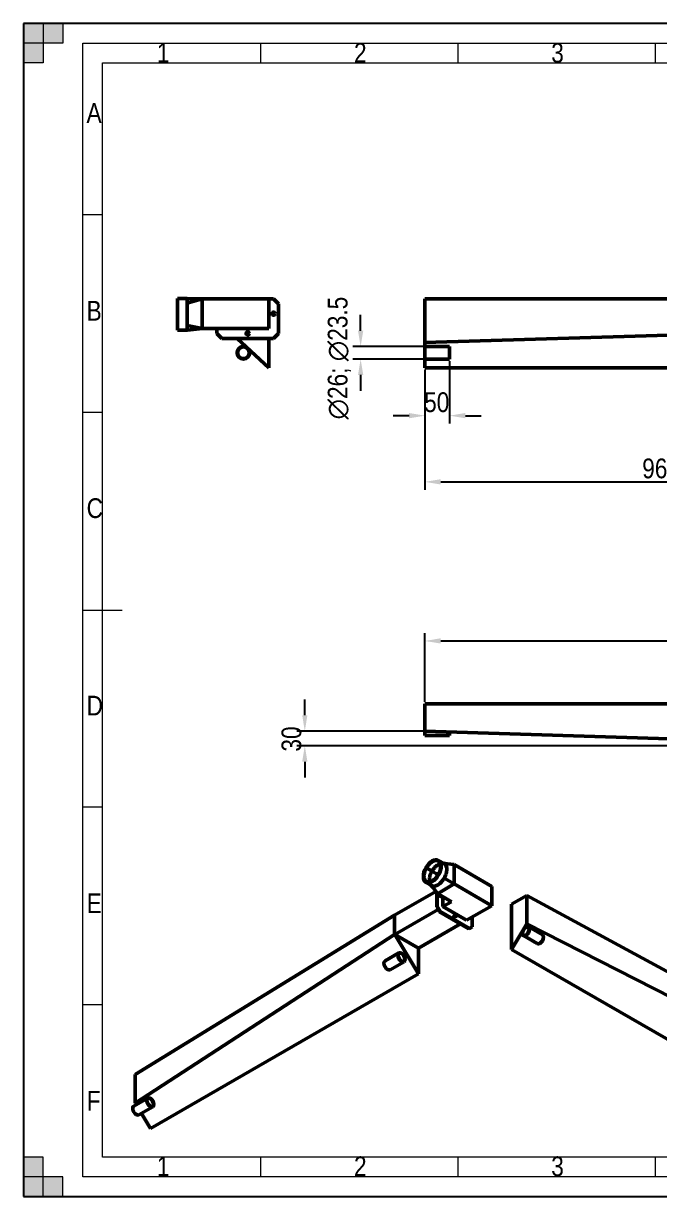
# Model space of a CAD drawing. Header units: millimetres. Extents: x 0 to 3360, y 0 to 2376.
# Drawn here: x 0 to 1289, y 0 to 2376 of the extents above; entities that cross this region are included whole.
import ezdxf

# ---------------------------------------------------------------- set-up
doc = ezdxf.new("R2010")
doc.units = ezdxf.units.MM
doc.header["$LTSCALE"] = 8
doc.layers.add('Co ban', color=7, linetype='Continuous', lineweight=50)
doc.layers.add('Dimension (ANSI)', color=7, linetype='Continuous', lineweight=25)
for name, color, linetype, lineweight, true_color in [('Khung ban ve', 5, 'Continuous', 15, 0x0000ff), ('Manh khung ten', 7, 'Continuous', 15, 0x994c4c), ('Net chu', 30, 'Continuous', 15, 0xff7f00), ('THIN', 5, 'Continuous', 15, 0x0000ff)]:
    doc.layers.add(name, color=color, linetype=linetype, lineweight=lineweight, true_color=true_color)
doc.styles.add('Linh_50', font='')
doc.styles.add('StandardAM_ANSI', font='')
doc.styles.get('Linh_50').set_extended_font_data('VNI-Helve-Condense')
doc.styles.get('StandardAM_ANSI').set_extended_font_data('VNI-Helve-Condense')
doc.dimstyles.new('Default - mm (ANSI)', dxfattribs={"dimscale": 8, "dimtxt": 5, "dimasz": 4, "dimexe": 2, "dimexo": 0.5, "dimgap": 0.8, "dimtad": 1, "dimtoh": 1, "dimdec": 0, "dimrnd": 1e-08, "dimzin": 4, "dimdsep": 46, "dimtxsty": 'StandardAM_ANSI', "dimcen": 0.09, "dimdle": 10, "dimclrd": 256, "dimclre": 256, "dimclrt": 256, "dimadec": 1, "dimazin": 1, "dimtfac": 0.61, "dimtofl": 0, "dimtmove": 0, "dimatfit": 3, "dimldrblk": 'DOT', "dimfxl": 1, "dimtolj": 1, "dimtzin": 4, "dimlwd": -1, "dimlwe": -1, "dimarcsym": 0})

# ---------------------------------------------------------------- blocks, each defined once
blk = doc.blocks.new('Borders A3_Thuong')
at = {"layer": 'THIN'}
for points in [[(0, 297), (10, 297), (10, 292), (0, 292)], [(5, 297), (5, 287), (0, 287), (0, 297)], [(0, 0), (5, 0), (5, 10), (0, 10)], [(0, 5), (0, 0), (10, 0), (10, 5)]]:
    blk.add_hatch(color=256, dxfattribs=at).paths.add_polyline_path(points)
at = {"layer": 'Khung ban ve'}
for p, q in [((20, 287), (410, 287)), ((20, 10), (20, 287)), ((15, 148.5), (25, 148.5)), ((410, 10), (20, 10))]:
    blk.add_line(p, q, dxfattribs=at)
at = {"layer": 'Manh khung ten', "lineweight": 25}
for p, q in [((420, 297), (0, 297)), ((0, 297), (0, 0)), ((0, 0), (420, 0))]:
    blk.add_line(p, q, dxfattribs=at)
at = {"layer": 'Manh khung ten'}
for p, q in [((0, 297), (420, 297)), ((0, 0), (0, 297)), ((15, 292), (415, 292)), ((15, 5), (15, 292)), ((60, 292), (60, 287)), ((110, 292), (110, 287)), ((19.97, 248.54), (14.98, 248.54)), ((19.98, 198.5), (15, 198.5)), ((19.98, 98.54), (15, 98.54)), ((20, 48.5), (15.02, 48.5)), ((60, 10), (60, 5)), ((110, 10), (110, 5)), ((160, 10), (160, 5)), ((415, 5), (15, 5)), ((420, 0), (0, 0))]:
    blk.add_line(p, q, dxfattribs=at)
at = {"layer": 'Net chu'}
blk.add_line((160, 292), (160, 287), dxfattribs=at)
at = {"layer": 'THIN'}
for p, q in [((0, 292), (0, 297)), ((0, 297), (10, 297)), ((0, 297), (5, 297)), ((0, 287), (0, 297)), ((5, 297), (5, 287)), ((10, 297), (10, 292)), ((10, 292), (0, 292)), ((5, 287), (0, 287)), ((5, 10), (0, 10)), ((0, 10), (0, 0)), ((5, 0), (5, 10)), ((0, 5), (0, 0)), ((10, 5), (0, 5)), ((10, 0), (10, 5)), ((0, 0), (10, 0)), ((0, 0), (5, 0))]:
    blk.add_line(p, q, dxfattribs=at)
at = {"layer": 'Net chu', "style": 'Linh_50'}
for s, p in [('1', (33.81, 287.08)), ('2', (83.73, 287.08)), ('3', (133.68, 287.08)), ('A', (15.98, 271.83)), ('B', (16, 221.75)), ('C', (16, 171.79)), ('D', (16, 121.79)), ('E', (16.02, 71.75)), ('F', (16.02, 21.75)), ('1', (33.81, 5.16)), ('2', (83.73, 5.16)), ('3', (133.68, 5.16))]:
    blk.add_text(s, height=5, dxfattribs=at).set_placement(p)
blk = doc.blocks.new('*D9')
at = {"layer": 'Defpoints', "color": 0, "transparency": 16777216}
for p in [(1996.3, 1125.3), (813.4, 997.8), (1996.3, 982.8)]:
    blk.add_point(p, dxfattribs=at)
at = {"layer": 'Dimension (ANSI)', "transparency": 16777216}
for p, q in [((813.4, 1001.8), (813.4, 1141.3)), ((1996.3, 986.8), (1996.3, 1141.3)), ((845.4, 1125.3), (1964.3, 1125.3))]:
    blk.add_line(p, q, dxfattribs=at)
for points in [[(845.4, 1130.7), (845.4, 1120), (813.4, 1125.3)], [(1964.3, 1130.7), (1964.3, 1120), (1996.3, 1125.3)]]:
    blk.add_solid(points, dxfattribs=at)
at = {"layer": 'Dimension (ANSI)', "color": 150, "true_color": 0x0080ff, "transparency": 16777216, "insert": (1378.7, 1172.6), "char_height": 40, "attachment_point": 1, "style": 'StandardAM_ANSI'}
blk.add_mtext('\\A1;1183', dxfattribs=at)
blk = doc.blocks.new('_Dot')
at = {"color": 0, "linetype": 'ByBlock', "lineweight": -2}
blk.add_line((-0.5, 0), (-1, 0), dxfattribs=at)
at = {"color": 0, "linetype": 'ByBlock', "const_width": 0.5}
blk.add_lwpolyline([(-0.25, 0, 1), (0.25, 0, 1)], format="xyb", close=True, dxfattribs=at)
blk = doc.blocks.new('*D16')
at = {"layer": 'Defpoints', "color": 0, "transparency": 16777216}
for p in [(813.4, 1678.2), (1773.4, 1678.2), (1773.4, 1447.5)]:
    blk.add_point(p, dxfattribs=at)
at = {"layer": 'Dimension (ANSI)', "transparency": 16777216}
for p, q in [((813.4, 1674.2), (813.4, 1431.5)), ((1773.4, 1674.2), (1773.4, 1431.5)), ((845.4, 1447.5), (1741.4, 1447.5))]:
    blk.add_line(p, q, dxfattribs=at)
for points in [[(845.4, 1452.9), (845.4, 1442.2), (813.4, 1447.5)], [(1741.4, 1452.9), (1741.4, 1442.2), (1773.4, 1447.5)]]:
    blk.add_solid(points, dxfattribs=at)
at = {"layer": 'Dimension (ANSI)', "color": 150, "true_color": 0x0080ff, "transparency": 16777216, "insert": (1253.8, 1494.8), "char_height": 40, "attachment_point": 1, "style": 'StandardAM_ANSI'}
blk.add_mtext('\\A1;960', dxfattribs=at)
blk = doc.blocks.new('*D19')
at = {"layer": 'Defpoints', "color": 0, "transparency": 16777216}
for p in [(813.4, 942.8), (570.1, 912.8), (1772.4, 912.8)]:
    blk.add_point(p, dxfattribs=at)
at = {"layer": 'Dimension (ANSI)', "transparency": 16777216}
for p, q in [((570.1, 974.8), (570.1, 1006.8)), ((809.4, 942.8), (554.1, 942.8)), ((1768.4, 912.8), (554.1, 912.8)), ((570.1, 880.8), (570.1, 848.8))]:
    blk.add_line(p, q, dxfattribs=at)
for points in [[(564.8, 974.8), (575.4, 974.8), (570.1, 942.8)], [(564.8, 880.8), (575.4, 880.8), (570.1, 912.8)]]:
    blk.add_solid(points, dxfattribs=at)
at = {"layer": 'Dimension (ANSI)', "color": 150, "true_color": 0x0080ff, "transparency": 16777216, "insert": (522.9, 901.2), "char_height": 40, "attachment_point": 1, "rotation": 90, "style": 'StandardAM_ANSI'}
blk.add_mtext('\\A1;30', dxfattribs=at)
blk = doc.blocks.new('*D23')
at = {"layer": 'Defpoints', "color": 0, "transparency": 16777216}
for p in [(863.4, 1696.1), (813.4, 1678.2), (863.4, 1581.6)]:
    blk.add_point(p, dxfattribs=at)
at = {"layer": 'Dimension (ANSI)', "transparency": 16777216}
for p, q in [((863.4, 1692.1), (863.4, 1565.6)), ((813.4, 1674.2), (813.4, 1565.6)), ((781.4, 1581.6), (749.4, 1581.6)), ((895.4, 1581.6), (927.4, 1581.6))]:
    blk.add_line(p, q, dxfattribs=at)
for points in [[(781.4, 1587), (781.4, 1576.3), (813.4, 1581.6)], [(895.4, 1587), (895.4, 1576.3), (863.4, 1581.6)]]:
    blk.add_solid(points, dxfattribs=at)
at = {"layer": 'Dimension (ANSI)', "color": 150, "true_color": 0x0080ff, "transparency": 16777216, "insert": (811.9, 1628.9), "char_height": 40, "attachment_point": 1, "style": 'StandardAM_ANSI'}
blk.add_mtext('\\A1;50', dxfattribs=at)
blk = doc.blocks.new('*D24')
at = {"layer": 'Defpoints', "color": 0, "transparency": 16777216}
for p in [(813.4, 1721.6), (683.2, 1696.1), (813.4, 1696.1)]:
    blk.add_point(p, dxfattribs=at)
at = {"layer": 'Dimension (ANSI)', "transparency": 16777216}
for p, q in [((683.2, 1753.6), (683.2, 1785.6)), ((809.4, 1721.6), (667.2, 1721.6)), ((809.4, 1696.1), (667.2, 1696.1)), ((683.2, 1664.1), (683.2, 1632.1))]:
    blk.add_line(p, q, dxfattribs=at)
for points in [[(677.9, 1753.6), (688.6, 1753.6), (683.2, 1721.6)], [(677.9, 1664.1), (688.6, 1664.1), (683.2, 1696.1)]]:
    blk.add_solid(points, dxfattribs=at)
at = {"layer": 'Dimension (ANSI)', "color": 150, "true_color": 0x0080ff, "transparency": 16777216, "insert": (616.6, 1561.2), "char_height": 40, "attachment_point": 1, "rotation": 90, "style": 'StandardAM_ANSI'}
blk.add_mtext('\\A1; \\fAIGDT|b0|i0;\\H40.0000;n\\fVNI-Helve-Condense|b0|i0;\\H40.0000;26; \\fAIGDT|b0|i0;\\H40.0000;n\\fVNI-Helve-Condense|b0|i0;\\H40.0000;23.5', dxfattribs=at)

msp = doc.modelspace()

# ---------------------------------------------------------------- linework, layer by layer
at = {"layer": 'Co ban'}
for p, q in [((312, 1818.7), (312, 1754.7)), ((332, 1818.7), (312, 1818.7)), ((332, 1818.1), (332, 1818.7)), ((332, 1818.7), (362, 1818.2)), ((362, 1818.2), (332, 1809.3)), ((332, 1809.3), (332, 1818.1)), ((332, 1797.9), (332, 1809.3)), ((497, 1818.2), (362, 1818.2)), ((362, 1806.2), (362, 1818.2)), ((362, 1770.1), (362, 1806.2)), ((497, 1758.2), (497, 1818.2)), ((507, 1818.2), (497, 1818.2)), ((507, 1818.2), (517, 1808.2)), ((517, 1748.2), (517, 1808.2)), ((813.4, 1818.2), (1772.4, 1818.2)), ((813.4, 1729.9), (813.4, 1818.2)), ((332, 1773.5), (332, 1797.9)), ((332, 1764), (332, 1773.5)), ((332, 1757.5), (332, 1764)), ((362, 1758.2), (332, 1764)), ((362, 1758.2), (362, 1770.1)), ((332, 1754.7), (312, 1754.7)), ((362, 1758.2), (332, 1754.7)), ((332, 1754.7), (332, 1757.5)), ((497, 1758.2), (362, 1758.2)), ((392, 1758.2), (392, 1748.2)), ((402, 1738.2), (392, 1748.2)), ((402, 1738.2), (507, 1738.2)), ((433.2, 1738.2), (497, 1678.2)), ((497, 1678.2), (497, 1738.2)), ((517, 1748.2), (507, 1738.2)), ((1772.4, 1758.2), (813.4, 1729.9)), ((813.4, 1729.9), (813.4, 1721.6)), ((813.4, 1696.1), (813.4, 1721.6)), ((813.4, 1721.6), (863.4, 1721.6)), ((863.4, 1696.1), (863.4, 1721.6)), ((813.4, 1696.1), (813.4, 1678.2)), ((813.4, 1696.1), (863.4, 1696.1)), ((813.4, 1678.2), (1773.4, 1678.2)), ((813.4, 997.8), (1943.4, 997.8)), ((813.4, 997.8), (813.4, 942.8)), ((813.4, 942.8), (1772.4, 912.8)), ((813.4, 933.8), (813.4, 942.8)), ((813.4, 933.8), (863.4, 933.8)), ((863.4, 933.8), (863.4, 941.2)), ((827.8, 659.1), (816.5, 665.6)), ((840.8, 679.2), (840.4, 679.4)), ((852.5, 674.4), (841.2, 680.9)), ((872.8, 672.3), (852.5, 674.4)), ((949.2, 628.2), (872.8, 672.3)), ((872.8, 664.5), (872.8, 672.3)), ((828.1, 658.9), (827.8, 659.1)), ((872.8, 633.1), (852.5, 644.8)), ((872.8, 640.9), (872.8, 664.5)), ((752, 569.9), (835.5, 618.1)), ((826.9, 630), (815.6, 636.6)), ((816.9, 637.8), (816.5, 638)), ((838.8, 613.5), (826.9, 630)), ((845.6, 617.4), (866, 629.2)), ((866, 629.2), (872.8, 633.1)), ((872.8, 633.1), (872.8, 640.9)), ((949.2, 589), (872.8, 633.1)), ((949.2, 589), (949.2, 628.2)), ((837.4, 586.6), (837.4, 615.5)), ((838.6, 613.9), (838.6, 587.2)), ((838.8, 613.5), (845.6, 617.4)), ((867.1, 597.2), (838.8, 613.5)), ((849.9, 607.1), (849.9, 587.2)), ((849.9, 587.2), (867.1, 597.2)), ((989, 592.1), (1020.1, 610)), ((1020.1, 610), (1579.6, 306.6)), ((1020.1, 552.4), (1020.1, 610)), ((752.6, 531), (840.3, 581.7)), ((838.6, 587.2), (837.4, 586.6)), ((837.4, 586.6), (843.1, 576.8)), ((844.2, 577.4), (838.6, 587.2)), ((843.1, 576.8), (844.2, 577.4)), ((902.5, 542.5), (843.1, 576.8)), ((844.2, 577.4), (903.6, 543.1)), ((849.9, 587.2), (898, 559.5)), ((898, 559.5), (949.2, 589)), ((989, 500.6), (989, 592.1)), ((226.5, 246.9), (752, 569.9)), ((752, 569.9), (752, 530.7)), ((800.7, 503.3), (885.5, 552.3)), ((909.3, 546.4), (909.3, 566)), ((1020.1, 552.4), (1013.1, 540.6)), ((1579.6, 267.4), (1020.1, 552.4)), ((752, 530.7), (226.5, 189.3)), ((752, 530.7), (752.6, 531)), ((752.6, 531), (800.7, 451)), ((800.7, 503.3), (752.6, 531)), ((903.6, 543.1), (902.5, 542.5)), ((909.3, 546.4), (903.6, 543.1)), ((1013.1, 540.6), (989, 500.6)), ((1012.9, 528.6), (1041.2, 512.3)), ((1023.1, 546.3), (1051.4, 529.9)), ((800.7, 451), (800.7, 503.3)), ((989, 500.6), (1532.1, 187.1)), ((760.9, 493.4), (732.6, 477.1)), ((771.1, 475.7), (742.8, 459.4)), ((257.6, 137.5), (800.7, 451)), ((226.5, 189.3), (226.5, 246.9)), ((223.5, 183.1), (251.8, 199.5)), ((226.5, 189.3), (228.5, 186)), ((233.7, 165.5), (262, 181.8)), ((239, 168.5), (257.6, 137.5))]:
    msp.add_line(p, q, dxfattribs=at)
for centre, radius in [((507, 1788.2), 3.25), ((454.5, 1748.2), 3.25), ((445.7, 1708.9), 12.8), ((445.7, 1708.9), 11.8)]:
    msp.add_circle(centre, radius, dxfattribs=at)
for centre, major_axis in [((828.4, 658.7), (12.8, 22.2)), ((873.9, 566.8), (1.3, -2.25)), ((1018, 537.4), (-5.1, -8.83)), ((1018, 537.4), (-4.7, -8.14)), ((766, 484.6), (5.1, -8.83)), ((766, 484.6), (4.7, -8.14)), ((256.9, 190.6), (5.1, -8.83)), ((256.9, 190.6), (-4.7, 8.14))]:
    msp.add_ellipse(centre, major_axis=major_axis, ratio=0.57735, dxfattribs=at)
for centre, major_axis, start_param, end_param in [((839.7, 652.2), (12.8, 22.2), 5.855202, 6.283185), ((839.7, 652.2), (-12.8, -22.2), 1.933476, 2.71361), ((839.7, 652.2), (-12.8, -22.2), 1.208116, 1.570796), ((839.7, 652.2), (-12.8, -22.2), 1.570796, 1.933476), ((839.7, 652.2), (-12.8, -22.2), 0, 0.427983), ((839.7, 652.2), (-12.8, -22.2), 0.427983, 1.208116), ((844.2, 610.1), (1.3, -2.25), 3.772531, 7.223043), ((843.1, 609.4), (-1.3, 2.25), 3.591789, 4.804627), ((872.8, 566.2), (-1.3, 2.25), 3.591789, 5.832989), ((1046.3, 521.1), (5.1, 8.83), 3.141593, 6.283185), ((737.7, 468.2), (5.1, -8.83), 3.141593, 6.283185), ((228.6, 174.3), (-5.1, 8.83), 0, 3.141593)]:
    msp.add_ellipse(centre, major_axis=major_axis, ratio=0.57735, start_param=start_param, end_param=end_param, dxfattribs=at)
for points, knots in [([(816.5, 638), (815, 638.8), (813.8, 640), (812.1, 643.4), (811.6, 645.5), (811.3, 650.4), (811.6, 653.1), (812.8, 657.6), (813.4, 659.3), (814.8, 662.6), (815.6, 664.1), (816.5, 665.6)], [0.044028, 0.044028, 0.044028, 0.044028, 1.110967, 1.110967, 2.254038, 2.254038, 3.424315, 3.424315, 4.117234, 4.117234, 4.770908, 4.770908, 4.770908, 4.770908]), ([(816.5, 665.6), (817.8, 668.1), (819.5, 670.4), (823.2, 674.6), (825.3, 676.4), (829.6, 679.2), (831.9, 680.1), (835.2, 680.7), (836.4, 680.7), (838.5, 680.3), (839.5, 680), (840.4, 679.4)], [0.04349, 0.04349, 0.04349, 0.04349, 1.104288, 1.104288, 2.237704, 2.237704, 3.409086, 3.409086, 4.110115, 4.110115, 4.770083, 4.770083, 4.770083, 4.770083]), ([(827.8, 659.1), (829.1, 661.6), (830.8, 663.9), (834.2, 667.7), (835.9, 669.2), (837.7, 670.5)], [0.04349, 0.04349, 0.04349, 0.04349, 1.104288, 1.104288, 2.045725, 2.045725, 2.045725, 2.045725]), ([(837.7, 670.5), (838, 670.8), (838.4, 671), (840.1, 672.1), (841.5, 672.8), (842.9, 673.3)], [2.0457254, 2.0457254, 2.0457254, 2.0457254, 2.2377042, 2.2377042, 2.9682813, 2.9682813, 2.9682813, 2.9682813]), ([(840.4, 679.4), (841.8, 678.7), (842.9, 677.5), (844.7, 674.2), (845.2, 672), (845.4, 667.1), (845.1, 664.4), (844, 659.8), (843.4, 658.1), (842, 654.9), (841.2, 653.3), (840.4, 651.8)], [0.043691, 0.043691, 0.043691, 0.043691, 1.095361, 1.095361, 2.234319, 2.234319, 3.416816, 3.416816, 4.111645, 4.111645, 4.762667, 4.762667, 4.762667, 4.762667]), ([(840.4, 651.8), (839, 649.4), (837.3, 647.1), (833.6, 642.9), (831.4, 641.1), (827, 638.3), (824.8, 637.4), (821.5, 636.8), (820.3, 636.8), (818.2, 637.2), (817.3, 637.5), (816.5, 638)], [0.044375, 0.044375, 0.044375, 0.044375, 1.103568, 1.103568, 2.253207, 2.253207, 3.434157, 3.434157, 4.1198, 4.1198, 4.763617, 4.763617, 4.763617, 4.763617]), ([(823, 638.9), (822.9, 639.7), (822.8, 640.5), (822.7, 642.5), (822.7, 643.6), (822.8, 644.8)], [1.8492051, 1.8492051, 1.8492051, 1.8492051, 2.2540382, 2.2540382, 2.7717844, 2.7717844, 2.7717844, 2.7717844]), ([(822.8, 644.8), (823, 646.3), (823.3, 647.9), (824.1, 651.1), (824.7, 652.8), (826.1, 656.1), (826.9, 657.6), (827.8, 659.1)], [2.771784, 2.771784, 2.771784, 2.771784, 3.424315, 3.424315, 4.117234, 4.117234, 4.770908, 4.770908, 4.770908, 4.770908]), ([(839.2, 652.5), (835.4, 654.7), (831.8, 656.7), (828.1, 658.9), (828.1, 658.9), (828.1, 658.9)], [-3.075068, -3.075068, -3.075068, -3.075068, 0, 0, 0.001772, 0.001772, 0.001772, 0.001772])]:
    msp.add_open_spline(points, degree=3, knots=knots, dxfattribs=at)
for points in [[(842.9, 673.3), (843.5, 673.5), (844, 673.7), (844.6, 673.8)], [(851.4, 675), (853.7, 674.4), (856.1, 674), (858.4, 673.8)], [(839.1, 649.7), (839.1, 650.7), (839.1, 651.6), (839.2, 652.5)], [(839.2, 652.5), (840, 653), (840.7, 653.5), (841.5, 654)], [(823.5, 637.2), (823.3, 637.7), (823.1, 638.3), (823, 638.9)], [(830.4, 625.2), (829, 627.1), (827.5, 628.9), (825.8, 630.7)]]:
    msp.add_open_spline(points, degree=3, dxfattribs=at)

# ---------------------------------------------------------------- block references
at = {"xscale": 8, "yscale": 8, "zscale": 8}
msp.add_blockref('Borders A3_Thuong', (0, 0), dxfattribs=at)

# ---------------------------------------------------------------- dimensions: what is measured, and where the dimension line sits
at = {"layer": 'Dimension (ANSI)'}
dim = msp.add_linear_dim(base=(683.2, 1696.1), p1=(813.4, 1721.6), p2=(813.4, 1696.1), angle=270, text=' \\fAIGDT|b0|i0;\\H40.0000;n\\fVNI-Helve-Condense|b0|i0;\\H40.0000;26; \\fAIGDT|b0|i0;\\H40.0000;n\\fVNI-Helve-Condense|b0|i0;\\H40.0000;23.5', dimstyle='Default - mm (ANSI)', override={"dimgap": 0.8, "dimtoh": 0, "dimdec": 0, "dimtol": 0, "dimlim": 0, "dimtp": 0, "dimtm": 0, "dimtdec": 2, "dimatfit": 1}, dxfattribs=at)
dim.commit()
dim.dimension.update_dxf_attribs({"geometry": '*D24', "text_midpoint": (683.2, 1708.9), "dimtype": 160})
for base, p1, p2, angle, picture, middle in [((863.4, 1581.6), (813.4, 1678.2), (863.4, 1696.1), 180, '*D23', (838.4, 1581.6)), ((1773.4, 1447.5), (813.4, 1678.2), (1773.4, 1678.2), 180, '*D16', (1293.4, 1447.5)), ((1996.3, 1125.3), (813.4, 997.8), (1996.3, 982.8), 180, '*D9', (1428.9, 1125.3)), ((570.1, 912.8), (813.4, 942.8), (1772.4, 912.8), 90, '*D19', (570.1, 927.8))]:
    dim = msp.add_linear_dim(base=base, p1=p1, p2=p2, angle=angle, dimstyle='Default - mm (ANSI)', override={"dimgap": 0.8, "dimtoh": 0, "dimdec": 0, "dimtol": 0, "dimlim": 0, "dimtp": 0, "dimtm": 0, "dimtdec": 2, "dimatfit": 1}, dxfattribs=at)
    dim.commit()
    dim.dimension.update_dxf_attribs({"geometry": picture, "text_midpoint": middle, "dimtype": 160})

doc.saveas('drawing.dxf')
